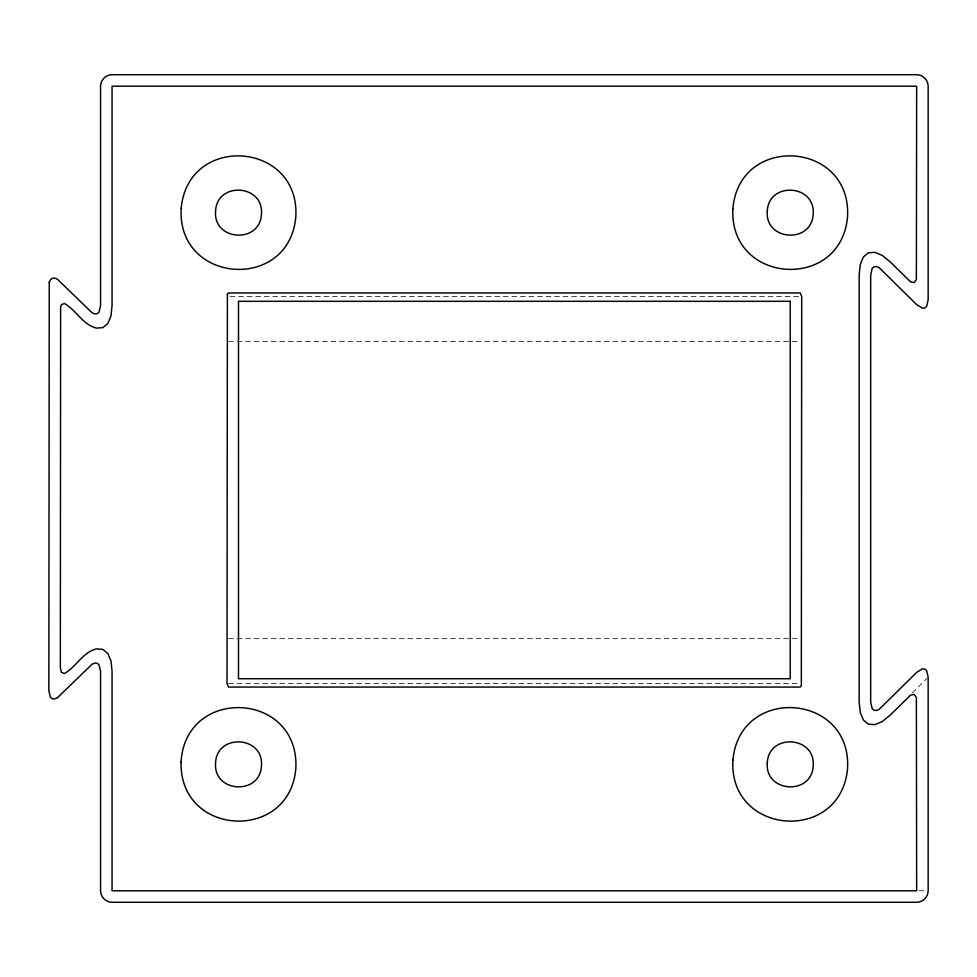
<?xml version="1.0" encoding="UTF-8"?>
<svg xmlns="http://www.w3.org/2000/svg" width="977" height="977" viewBox="0 0 977 977"><rect width="100%" height="100%" fill="white"/><g stroke="black" fill="none" stroke-linecap="round" stroke-linejoin="round"><path stroke-width="0.73" stroke-dasharray="4.88 3.66" d="M912.384 692.937L927.1 678.221M230.059 296.544L800.187 296.544M228.533 341.376L800.187 341.376M228.533 638.665L800.187 638.665M228.533 683.497L800.187 683.497M919.003 890.792L925.097 890.792"/><path stroke-width="1.47" d="M181.075 762.011C179.194 837.643 291.635 842.247 295.921 766.701C297.814 691.069 185.361 686.477 181.075 762.011M215.551 763.037C213.218 792.921 260.334 795.632 261.457 765.687C263.79 735.803 216.674 733.08 215.551 763.037M732.872 208.956C729.221 284.527 841.527 291.744 847.572 216.32C851.223 140.749 738.905 133.544 732.872 208.956M767.275 211.203C764.783 241.063 811.899 244.03 813.169 214.085C815.661 184.226 768.545 181.258 767.275 211.203M767.275 762.915C764.783 792.774 811.899 795.742 813.169 765.797C815.661 735.937 768.545 732.97 767.275 762.915M215.563 211.105C212.962 240.977 260.053 244.116 261.445 214.171C264.046 184.311 216.955 181.172 215.563 211.105M732.909 760.13C728.537 835.665 840.782 843.945 847.535 768.581C851.907 693.047 739.662 684.779 732.909 760.13M181.197 208.235C176.605 283.757 288.813 292.379 295.799 217.041C300.403 141.518 188.195 132.909 181.197 208.235M49.241 282.548L48.85 690.629L50.389 697.224L52.221 698.763L54.602 698.958L57.374 697.81L92.058 664.238L94.83 663.09L97.211 663.298L99.031 664.836L100.57 671.419L100.57 890.792C100.533 896.947 105.919 902.333 112.062 902.284L916.658 902.284C922.813 902.333 928.187 896.947 928.15 890.792L928.15 677.171L926.611 670.576L924.779 669.037L922.398 668.842L916.658 672.408L879.202 709.314L876.43 710.462L874.049 710.255L872.217 708.716L870.678 702.133L870.678 274.867L872.217 268.284L874.049 266.745L876.43 266.538L879.202 267.686L916.658 304.592L922.398 308.158L924.779 307.963L926.611 306.424L928.15 299.829L928.15 86.208C928.187 80.053 922.813 74.667 916.658 74.716L112.062 74.716C105.919 74.667 100.533 80.053 100.57 86.208L100.57 305.581L99.031 312.164L97.211 313.702L94.83 313.91L92.058 312.762L57.374 279.19L54.602 278.042L52.221 278.237L50.389 279.776L49.241 282.548M60.623 306.656L60.342 667.645L61.429 672.298L64.409 673.532C76.169 667.01 82.605 652.294 96.515 648.875L102.951 649.412L107.897 653.589L111.012 661.087L112.062 671.419L112.062 890.792L916.658 890.792L916.377 697.456L914.277 694.403L910.637 695.074L890.303 715.017L882.243 721.576L874.745 724.678L868.297 724.128L863.35 719.964L860.248 712.453L859.186 702.133L859.186 274.867L860.248 264.547L863.35 257.036L868.297 252.872L874.745 252.322L882.243 255.424L890.303 261.983L910.637 281.926L914.277 282.597L916.377 279.544L916.658 86.208L112.062 86.208L112.062 305.581L111.012 315.913L107.897 323.411L102.951 327.588L96.515 328.125C82.605 324.706 76.169 309.99 64.409 303.468L61.429 304.702L60.623 306.656M227.397 294.126L227.006 683.497L228.545 687.063L800.175 687.063L801.323 685.915L801.714 296.544L800.175 292.978L228.545 292.978L227.397 294.126M790.222 301.307L238.498 301.307L238.498 678.734L790.222 678.734L790.222 301.307"/></g></svg>
